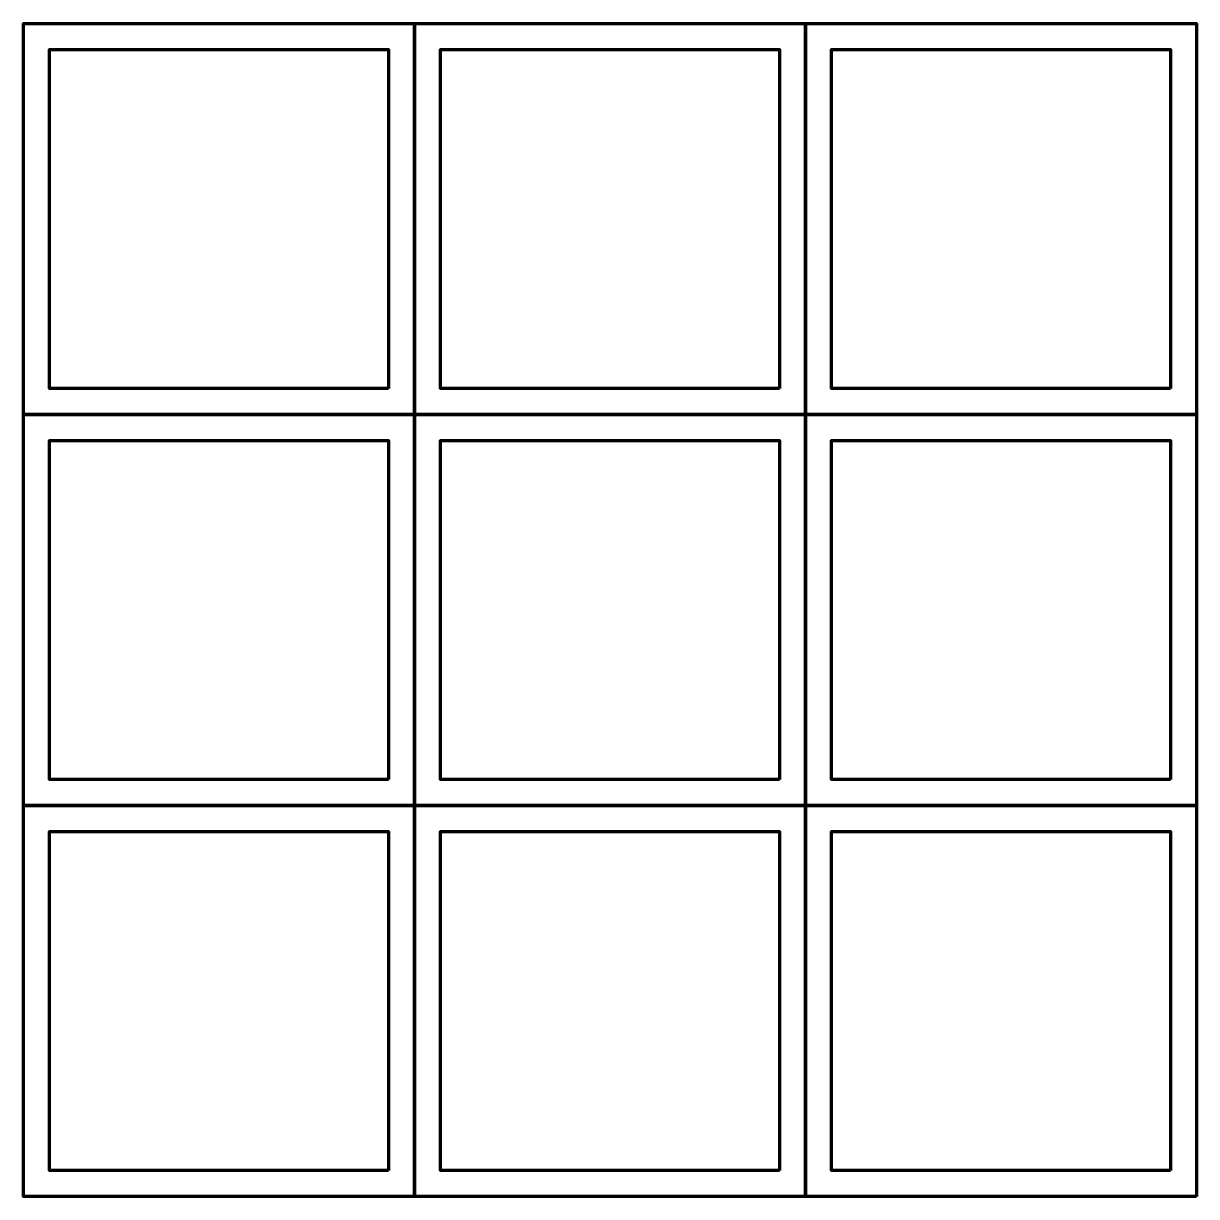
# Model space of a CAD drawing. Header units: millimetres. Extents: x 50 to 950, y -950 to -50.
import ezdxf

# ---------------------------------------------------------------- set-up
doc = ezdxf.new("R2010")
doc.units = ezdxf.units.MM
doc.header["$MEASUREMENT"] = 0
doc.layers.add('Layer 1', color=7, linetype='Continuous', lineweight=0)
doc.layers.add('Layer 2', color=7, linetype='Continuous', lineweight=0)

msp = doc.modelspace()

# ---------------------------------------------------------------- linework, layer by layer
at = {"layer": 'Layer 1', "color": 18, "lineweight": 70, "true_color": 0x000000}
for points in [[(350, -350), (50, -350), (50, -50), (350, -50)], [(650, -350), (350, -350), (350, -50), (650, -50)], [(950, -350), (650, -350), (650, -50), (950, -50)], [(350, -650), (50, -650), (50, -350), (350, -350)], [(650, -650), (350, -650), (350, -350), (650, -350)], [(950, -650), (650, -650), (650, -350), (950, -350)], [(350, -950), (50, -950), (50, -650), (350, -650)], [(650, -950), (350, -950), (350, -650), (650, -650)], [(950, -950), (650, -950), (650, -650), (950, -650)]]:
    msp.add_lwpolyline(points, close=True, dxfattribs=at)
at = {"layer": 'Layer 2', "color": 1, "lineweight": 70, "true_color": 0xff0000}
for points in [[(330, -330), (70, -330), (70, -70), (330, -70)], [(630, -330), (370, -330), (370, -70), (630, -70)], [(930, -330), (670, -330), (670, -70), (930, -70)], [(330, -630), (70, -630), (70, -370), (330, -370)], [(630, -630), (370, -630), (370, -370), (630, -370)], [(930, -630), (670, -630), (670, -370), (930, -370)], [(330, -930), (70, -930), (70, -670), (330, -670)], [(630, -930), (370, -930), (370, -670), (630, -670)], [(930, -930), (670, -930), (670, -670), (930, -670)]]:
    msp.add_lwpolyline(points, close=True, dxfattribs=at)

doc.saveas('drawing.dxf')
